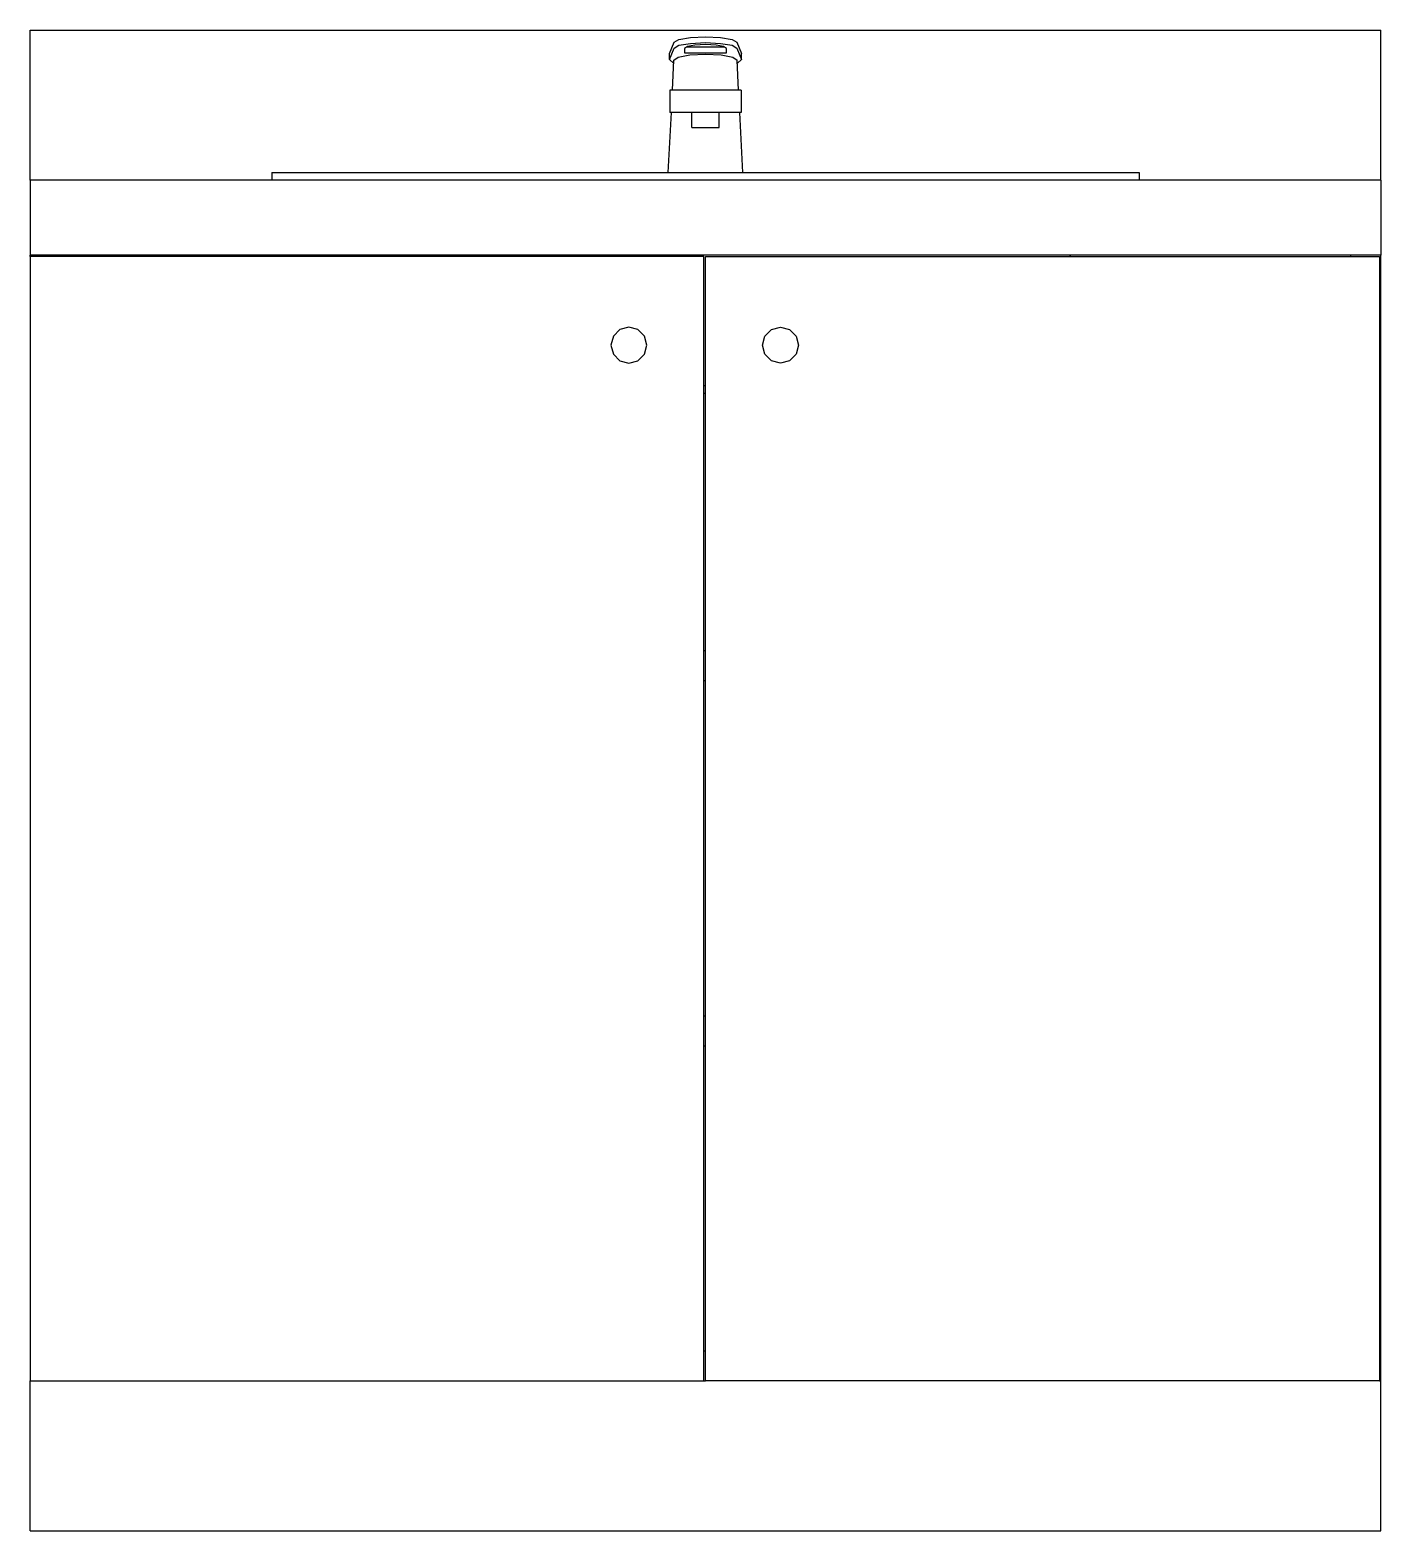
# Model space of a CAD drawing. Header units: millimetres. Extents: x 0 to 900, y 0 to 1000.
import ezdxf

# ---------------------------------------------------------------- set-up
doc = ezdxf.new("R2010")
doc.units = ezdxf.units.MM
doc.layers.add('ceco.net 355', color=7, linetype='Continuous')

msp = doc.modelspace()

# ---------------------------------------------------------------- linework, layer by layer
at = {"layer": 'ceco.net 355', "linetype": 'Continuous'}
for p, q in [((0, 1000), (900, 1000)), ((0, 900), (0, 1000)), ((900, 900), (900, 1000)), ((426.1, 984.3), (429.1, 991.9)), ((429.1, 991.9), (432.3, 993.7)), ((432.3, 993.7), (439.9, 995.1)), ((432.3, 989.8), (439.9, 991.1)), ((439.9, 995.1), (450, 995.5)), ((439.9, 991.1), (450, 991.6)), ((450, 990.3), (443, 990)), ((450, 995.5), (460.1, 995.1)), ((450, 991.6), (460.1, 991.1)), ((457, 990), (450, 990.3)), ((460.1, 995.1), (467.7, 993.7)), ((460.1, 991.1), (467.7, 989.8)), ((467.7, 993.7), (470.9, 991.9)), ((470.9, 991.9), (473.9, 984.3)), ((426.1, 980.3), (429.1, 988)), ((426.1, 980.3), (426.1, 984.3)), ((428.7, 977.9), (426.1, 980.3)), ((428, 960), (429, 980)), ((429, 980), (431.9, 982)), ((429.1, 988), (432.3, 989.8)), ((431.9, 982), (439.6, 983.4)), ((437.9, 989), (436, 987.7)), ((436, 987.7), (436, 984.9)), ((436, 984.9), (464, 984.9)), ((437.6, 988.8), (462.4, 988.8)), ((443, 990), (437.9, 989)), ((439.6, 983.4), (450, 984)), ((450, 984), (460.4, 983.4)), ((462.1, 989), (457, 990)), ((460.4, 983.4), (468.1, 982)), ((464, 987.7), (462.1, 989)), ((464, 984.9), (464, 987.7)), ((467.7, 989.8), (470.9, 988)), ((468.1, 982), (471, 980)), ((470.9, 988), (473.9, 980.3)), ((472, 960), (471, 980)), ((473.9, 980.3), (471.3, 977.9)), ((473.9, 980.3), (473.9, 984.3)), ((428.9, 977.9), (428.7, 977.9)), ((471.3, 977.9), (471.1, 977.9)), ((439.1, 960), (426.2, 960)), ((426.2, 960), (426.2, 945)), ((441, 960), (439.1, 960)), ((444.9, 960), (441, 960)), ((450, 960), (444.9, 960)), ((455.1, 960), (450, 960)), ((459, 960), (455.1, 960)), ((460.9, 960), (459, 960)), ((473.8, 960), (460.9, 960)), ((473.8, 960), (473.8, 945)), ((425.2, 905), (427.3, 945)), ((439.1, 945), (426.2, 945)), ((441, 945), (439.1, 945)), ((444.9, 945), (441, 945)), ((441, 935), (441, 945)), ((450, 945), (444.9, 945)), ((455.1, 945), (450, 945)), ((459, 945), (455.1, 945)), ((460.9, 945), (459, 945)), ((459, 935), (459, 945)), ((473.8, 945), (460.9, 945)), ((474.8, 905), (472.8, 945)), ((441, 935), (442.2, 935)), ((442.2, 935), (445.5, 935)), ((445.5, 935), (450, 935)), ((450, 935), (454.5, 935)), ((454.5, 935), (457.8, 935)), ((457.8, 935), (459, 935)), ((0, 900), (0, 850)), ((900, 900), (0, 900)), ((161, 905), (161, 900)), ((739, 905), (739, 900)), ((900, 900), (900, 850)), ((900, 850), (0, 850)), ((0, 849), (0, 850)), ((20, 849), (20, 850)), ((880, 849), (880, 850)), ((900, 120), (900, 850)), ((449, 849), (0, 849)), ((0, 849), (0, 100)), ((206.9, 850), (207.4, 849)), ((449, 100), (449, 849)), ((450, 100), (450, 849)), ((450, 849), (899, 849)), ((693.1, 850), (692.6, 849)), ((899, 849), (899, 100)), ((393, 800.4), (388.6, 796)), ((399, 802), (393, 800.4)), ((405, 800.4), (399, 802)), ((409.4, 796), (405, 800.4)), ((489.6, 796), (494, 800.4)), ((494, 800.4), (500, 802)), ((500, 802), (506, 800.4)), ((506, 800.4), (510.4, 796)), ((388.6, 796), (387, 790)), ((387, 790), (388.6, 784)), ((411, 790), (409.4, 796)), ((409.4, 784), (411, 790)), ((488, 790), (489.6, 796)), ((489.6, 784), (488, 790)), ((510.4, 796), (512, 790)), ((512, 790), (510.4, 784)), ((388.6, 784), (393, 779.6)), ((405, 779.6), (409.4, 784)), ((494, 779.6), (489.6, 784)), ((510.4, 784), (506, 779.6)), ((393, 779.6), (399, 778)), ((399, 778), (405, 779.6)), ((500, 778), (494, 779.6)), ((506, 779.6), (500, 778)), ((450, 763), (449, 763)), ((449, 758), (450, 758)), ((449, 586.7), (450, 586.7)), ((449, 566.7), (450, 566.7)), ((449, 343.3), (450, 343.3)), ((449, 323.3), (450, 323.3)), ((449, 120), (450, 120)), ((900, 100), (900, 120)), ((0, 100), (449, 100)), ((0, 0), (0, 100)), ((449, 100), (450, 100)), ((899, 100), (450, 100)), ((899, 100), (900, 100)), ((900, 0), (900, 100)), ((0, 0), (900, 0))]:
    msp.add_line(p, q, dxfattribs=at)
at = {"layer": 'ceco.net 355'}
msp.add_line((161, 905), (739, 905), dxfattribs=at)

doc.saveas('drawing.dxf')
